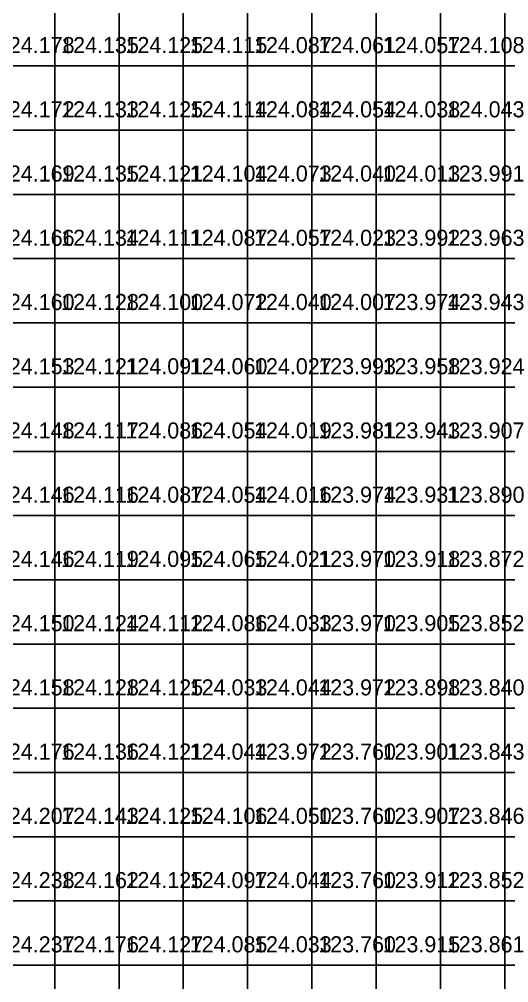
# Model space of a CAD drawing. Header units: metres. Extents: x 287857 to 287978, y 62957 to 63018.
# Drawn here: x 287940.37 to 287947.99, y 62987.56 to 63002.56 of the extents above; entities that cross this region are included whole.
import ezdxf

# ---------------------------------------------------------------- set-up
doc = ezdxf.new("R2010")
doc.units = ezdxf.units.M
for name, color, linetype, true_color in [('CIVILS-BARRIER', 7, 'Continuous', 0xf87171), ('CIVILS-INTERP', 7, 'Continuous', 0x64748b), ('CIVILS-LEVEL-TXT', 7, 'Continuous', 0x38bdf8), ('CIVILS-REAL', 7, 'Continuous', 0x38bdf8)]:
    doc.layers.add(name, color=color, linetype=linetype, true_color=true_color)

msp = doc.modelspace()

# ---------------------------------------------------------------- linework, layer by layer
at = {"layer": 'CIVILS-BARRIER'}
for points in [[(287942.925, 62991.831, 124.033), (287943.925, 62991.831, 124.033), (287943.925, 62992.831, 124.033), (287942.925, 62992.831, 124.033), (287942.925, 62991.831, 124.033)], [(287942.925, 62990.831, 124.044), (287943.925, 62990.831, 124.044), (287943.925, 62991.831, 124.044), (287942.925, 62991.831, 124.044), (287942.925, 62990.831, 124.044)], [(287943.925, 62990.831, 123.972), (287944.925, 62990.831, 123.972), (287944.925, 62991.831, 123.972), (287943.925, 62991.831, 123.972), (287943.925, 62990.831, 123.972)], [(287944.925, 62990.831, 123.76), (287945.925, 62990.831, 123.76), (287945.925, 62991.831, 123.76), (287944.925, 62991.831, 123.76), (287944.925, 62990.831, 123.76)], [(287944.925, 62989.831, 123.76), (287945.925, 62989.831, 123.76), (287945.925, 62990.831, 123.76), (287944.925, 62990.831, 123.76), (287944.925, 62989.831, 123.76)], [(287944.925, 62988.831, 123.76), (287945.925, 62988.831, 123.76), (287945.925, 62989.831, 123.76), (287944.925, 62989.831, 123.76), (287944.925, 62988.831, 123.76)]]:
    msp.add_polyline3d(points, dxfattribs=at)
at = {"layer": 'CIVILS-INTERP'}
for points in [[(287939.925, 63001.831, 124.178), (287940.925, 63001.831, 124.178), (287940.925, 63002.831, 124.178), (287939.925, 63002.831, 124.178), (287939.925, 63001.831, 124.178)], [(287940.925, 63001.831, 124.135), (287941.925, 63001.831, 124.135), (287941.925, 63002.831, 124.135), (287940.925, 63002.831, 124.135), (287940.925, 63001.831, 124.135)], [(287942.925, 63001.831, 124.115), (287943.925, 63001.831, 124.115), (287943.925, 63002.831, 124.115), (287942.925, 63002.831, 124.115), (287942.925, 63001.831, 124.115)], [(287943.925, 63001.831, 124.087), (287944.925, 63001.831, 124.087), (287944.925, 63002.831, 124.087), (287943.925, 63002.831, 124.087), (287943.925, 63001.831, 124.087)], [(287944.925, 63001.831, 124.061), (287945.925, 63001.831, 124.061), (287945.925, 63002.831, 124.061), (287944.925, 63002.831, 124.061), (287944.925, 63001.831, 124.061)], [(287945.925, 63001.831, 124.057), (287946.925, 63001.831, 124.057), (287946.925, 63002.831, 124.057), (287945.925, 63002.831, 124.057), (287945.925, 63001.831, 124.057)], [(287946.925, 63001.831, 124.108), (287947.925, 63001.831, 124.108), (287947.925, 63002.831, 124.108), (287946.925, 63002.831, 124.108), (287946.925, 63001.831, 124.108)], [(287947.925, 63001.831, 124.296), (287948.925, 63001.831, 124.296), (287948.925, 63002.831, 124.296), (287947.925, 63002.831, 124.296), (287947.925, 63001.831, 124.296)], [(287939.925, 63000.831, 124.172), (287940.925, 63000.831, 124.172), (287940.925, 63001.831, 124.172), (287939.925, 63001.831, 124.172), (287939.925, 63000.831, 124.172)], [(287940.925, 63000.831, 124.133), (287941.925, 63000.831, 124.133), (287941.925, 63001.831, 124.133), (287940.925, 63001.831, 124.133), (287940.925, 63000.831, 124.133)], [(287942.925, 63000.831, 124.114), (287943.925, 63000.831, 124.114), (287943.925, 63001.831, 124.114), (287942.925, 63001.831, 124.114), (287942.925, 63000.831, 124.114)], [(287943.925, 63000.831, 124.084), (287944.925, 63000.831, 124.084), (287944.925, 63001.831, 124.084), (287943.925, 63001.831, 124.084), (287943.925, 63000.831, 124.084)], [(287944.925, 63000.831, 124.054), (287945.925, 63000.831, 124.054), (287945.925, 63001.831, 124.054), (287944.925, 63001.831, 124.054), (287944.925, 63000.831, 124.054)], [(287945.925, 63000.831, 124.038), (287946.925, 63000.831, 124.038), (287946.925, 63001.831, 124.038), (287945.925, 63001.831, 124.038), (287945.925, 63000.831, 124.038)], [(287946.925, 63000.831, 124.043), (287947.925, 63000.831, 124.043), (287947.925, 63001.831, 124.043), (287946.925, 63001.831, 124.043), (287946.925, 63000.831, 124.043)], [(287947.925, 63000.831, 124.006), (287948.925, 63000.831, 124.006), (287948.925, 63001.831, 124.006), (287947.925, 63001.831, 124.006), (287947.925, 63000.831, 124.006)], [(287939.925, 62999.831, 124.169), (287940.925, 62999.831, 124.169), (287940.925, 63000.831, 124.169), (287939.925, 63000.831, 124.169), (287939.925, 62999.831, 124.169)], [(287940.925, 62999.831, 124.135), (287941.925, 62999.831, 124.135), (287941.925, 63000.831, 124.135), (287940.925, 63000.831, 124.135), (287940.925, 62999.831, 124.135)], [(287941.925, 62999.831, 124.121), (287942.925, 62999.831, 124.121), (287942.925, 63000.831, 124.121), (287941.925, 63000.831, 124.121), (287941.925, 62999.831, 124.121)], [(287942.925, 62999.831, 124.104), (287943.925, 62999.831, 124.104), (287943.925, 63000.831, 124.104), (287942.925, 63000.831, 124.104), (287942.925, 62999.831, 124.104)], [(287943.925, 62999.831, 124.073), (287944.925, 62999.831, 124.073), (287944.925, 63000.831, 124.073), (287943.925, 63000.831, 124.073), (287943.925, 62999.831, 124.073)], [(287944.925, 62999.831, 124.04), (287945.925, 62999.831, 124.04), (287945.925, 63000.831, 124.04), (287944.925, 63000.831, 124.04), (287944.925, 62999.831, 124.04)], [(287945.925, 62999.831, 124.013), (287946.925, 62999.831, 124.013), (287946.925, 63000.831, 124.013), (287945.925, 63000.831, 124.013), (287945.925, 62999.831, 124.013)], [(287946.925, 62999.831, 123.991), (287947.925, 62999.831, 123.991), (287947.925, 63000.831, 123.991), (287946.925, 63000.831, 123.991), (287946.925, 62999.831, 123.991)], [(287947.925, 62999.831, 123.942), (287948.925, 62999.831, 123.942), (287948.925, 63000.831, 123.942), (287947.925, 63000.831, 123.942), (287947.925, 62999.831, 123.942)], [(287939.925, 62998.831, 124.166), (287940.925, 62998.831, 124.166), (287940.925, 62999.831, 124.166), (287939.925, 62999.831, 124.166), (287939.925, 62998.831, 124.166)], [(287940.925, 62998.831, 124.134), (287941.925, 62998.831, 124.134), (287941.925, 62999.831, 124.134), (287940.925, 62999.831, 124.134), (287940.925, 62998.831, 124.134)], [(287941.925, 62998.831, 124.111), (287942.925, 62998.831, 124.111), (287942.925, 62999.831, 124.111), (287941.925, 62999.831, 124.111), (287941.925, 62998.831, 124.111)], [(287942.925, 62998.831, 124.087), (287943.925, 62998.831, 124.087), (287943.925, 62999.831, 124.087), (287942.925, 62999.831, 124.087), (287942.925, 62998.831, 124.087)], [(287943.925, 62998.831, 124.057), (287944.925, 62998.831, 124.057), (287944.925, 62999.831, 124.057), (287943.925, 62999.831, 124.057), (287943.925, 62998.831, 124.057)], [(287944.925, 62998.831, 124.023), (287945.925, 62998.831, 124.023), (287945.925, 62999.831, 124.023), (287944.925, 62999.831, 124.023), (287944.925, 62998.831, 124.023)], [(287945.925, 62998.831, 123.992), (287946.925, 62998.831, 123.992), (287946.925, 62999.831, 123.992), (287945.925, 62999.831, 123.992), (287945.925, 62998.831, 123.992)], [(287946.925, 62998.831, 123.963), (287947.925, 62998.831, 123.963), (287947.925, 62999.831, 123.963), (287946.925, 62999.831, 123.963), (287946.925, 62998.831, 123.963)], [(287947.925, 62998.831, 123.933), (287948.925, 62998.831, 123.933), (287948.925, 62999.831, 123.933), (287947.925, 62999.831, 123.933), (287947.925, 62998.831, 123.933)], [(287939.925, 62997.831, 124.16), (287940.925, 62997.831, 124.16), (287940.925, 62998.831, 124.16), (287939.925, 62998.831, 124.16), (287939.925, 62997.831, 124.16)], [(287940.925, 62997.831, 124.128), (287941.925, 62997.831, 124.128), (287941.925, 62998.831, 124.128), (287940.925, 62998.831, 124.128), (287940.925, 62997.831, 124.128)], [(287941.925, 62997.831, 124.1), (287942.925, 62997.831, 124.1), (287942.925, 62998.831, 124.1), (287941.925, 62998.831, 124.1), (287941.925, 62997.831, 124.1)], [(287942.925, 62997.831, 124.072), (287943.925, 62997.831, 124.072), (287943.925, 62998.831, 124.072), (287942.925, 62998.831, 124.072), (287942.925, 62997.831, 124.072)], [(287943.925, 62997.831, 124.04), (287944.925, 62997.831, 124.04), (287944.925, 62998.831, 124.04), (287943.925, 62998.831, 124.04), (287943.925, 62997.831, 124.04)], [(287944.925, 62997.831, 124.007), (287945.925, 62997.831, 124.007), (287945.925, 62998.831, 124.007), (287944.925, 62998.831, 124.007), (287944.925, 62997.831, 124.007)], [(287945.925, 62997.831, 123.974), (287946.925, 62997.831, 123.974), (287946.925, 62998.831, 123.974), (287945.925, 62998.831, 123.974), (287945.925, 62997.831, 123.974)], [(287946.925, 62997.831, 123.943), (287947.925, 62997.831, 123.943), (287947.925, 62998.831, 123.943), (287946.925, 62998.831, 123.943), (287946.925, 62997.831, 123.943)], [(287947.925, 62997.831, 123.913), (287948.925, 62997.831, 123.913), (287948.925, 62998.831, 123.913), (287947.925, 62998.831, 123.913), (287947.925, 62997.831, 123.913)], [(287939.925, 62996.831, 124.153), (287940.925, 62996.831, 124.153), (287940.925, 62997.831, 124.153), (287939.925, 62997.831, 124.153), (287939.925, 62996.831, 124.153)], [(287940.925, 62996.831, 124.121), (287941.925, 62996.831, 124.121), (287941.925, 62997.831, 124.121), (287940.925, 62997.831, 124.121), (287940.925, 62996.831, 124.121)], [(287941.925, 62996.831, 124.091), (287942.925, 62996.831, 124.091), (287942.925, 62997.831, 124.091), (287941.925, 62997.831, 124.091), (287941.925, 62996.831, 124.091)], [(287942.925, 62996.831, 124.06), (287943.925, 62996.831, 124.06), (287943.925, 62997.831, 124.06), (287942.925, 62997.831, 124.06), (287942.925, 62996.831, 124.06)], [(287943.925, 62996.831, 124.027), (287944.925, 62996.831, 124.027), (287944.925, 62997.831, 124.027), (287943.925, 62997.831, 124.027), (287943.925, 62996.831, 124.027)], [(287944.925, 62996.831, 123.993), (287945.925, 62996.831, 123.993), (287945.925, 62997.831, 123.993), (287944.925, 62997.831, 123.993), (287944.925, 62996.831, 123.993)], [(287945.925, 62996.831, 123.958), (287946.925, 62996.831, 123.958), (287946.925, 62997.831, 123.958), (287945.925, 62997.831, 123.958), (287945.925, 62996.831, 123.958)], [(287946.925, 62996.831, 123.924), (287947.925, 62996.831, 123.924), (287947.925, 62997.831, 123.924), (287946.925, 62997.831, 123.924), (287946.925, 62996.831, 123.924)], [(287947.925, 62996.831, 123.892), (287948.925, 62996.831, 123.892), (287948.925, 62997.831, 123.892), (287947.925, 62997.831, 123.892), (287947.925, 62996.831, 123.892)], [(287939.925, 62995.831, 124.148), (287940.925, 62995.831, 124.148), (287940.925, 62996.831, 124.148), (287939.925, 62996.831, 124.148), (287939.925, 62995.831, 124.148)], [(287940.925, 62995.831, 124.117), (287941.925, 62995.831, 124.117), (287941.925, 62996.831, 124.117), (287940.925, 62996.831, 124.117), (287940.925, 62995.831, 124.117)], [(287941.925, 62995.831, 124.086), (287942.925, 62995.831, 124.086), (287942.925, 62996.831, 124.086), (287941.925, 62996.831, 124.086), (287941.925, 62995.831, 124.086)], [(287942.925, 62995.831, 124.054), (287943.925, 62995.831, 124.054), (287943.925, 62996.831, 124.054), (287942.925, 62996.831, 124.054), (287942.925, 62995.831, 124.054)], [(287943.925, 62995.831, 124.019), (287944.925, 62995.831, 124.019), (287944.925, 62996.831, 124.019), (287943.925, 62996.831, 124.019), (287943.925, 62995.831, 124.019)], [(287944.925, 62995.831, 123.981), (287945.925, 62995.831, 123.981), (287945.925, 62996.831, 123.981), (287944.925, 62996.831, 123.981), (287944.925, 62995.831, 123.981)], [(287945.925, 62995.831, 123.943), (287946.925, 62995.831, 123.943), (287946.925, 62996.831, 123.943), (287945.925, 62996.831, 123.943), (287945.925, 62995.831, 123.943)], [(287946.925, 62995.831, 123.907), (287947.925, 62995.831, 123.907), (287947.925, 62996.831, 123.907), (287946.925, 62996.831, 123.907), (287946.925, 62995.831, 123.907)], [(287947.925, 62995.831, 123.873), (287948.925, 62995.831, 123.873), (287948.925, 62996.831, 123.873), (287947.925, 62996.831, 123.873), (287947.925, 62995.831, 123.873)], [(287939.925, 62994.831, 124.146), (287940.925, 62994.831, 124.146), (287940.925, 62995.831, 124.146), (287939.925, 62995.831, 124.146), (287939.925, 62994.831, 124.146)], [(287940.925, 62994.831, 124.116), (287941.925, 62994.831, 124.116), (287941.925, 62995.831, 124.116), (287940.925, 62995.831, 124.116), (287940.925, 62994.831, 124.116)], [(287941.925, 62994.831, 124.087), (287942.925, 62994.831, 124.087), (287942.925, 62995.831, 124.087), (287941.925, 62995.831, 124.087), (287941.925, 62994.831, 124.087)], [(287942.925, 62994.831, 124.054), (287943.925, 62994.831, 124.054), (287943.925, 62995.831, 124.054), (287942.925, 62995.831, 124.054), (287942.925, 62994.831, 124.054)], [(287943.925, 62994.831, 124.016), (287944.925, 62994.831, 124.016), (287944.925, 62995.831, 124.016), (287943.925, 62995.831, 124.016), (287943.925, 62994.831, 124.016)], [(287944.925, 62994.831, 123.974), (287945.925, 62994.831, 123.974), (287945.925, 62995.831, 123.974), (287944.925, 62995.831, 123.974), (287944.925, 62994.831, 123.974)], [(287945.925, 62994.831, 123.931), (287946.925, 62994.831, 123.931), (287946.925, 62995.831, 123.931), (287945.925, 62995.831, 123.931), (287945.925, 62994.831, 123.931)], [(287946.925, 62994.831, 123.89), (287947.925, 62994.831, 123.89), (287947.925, 62995.831, 123.89), (287946.925, 62995.831, 123.89), (287946.925, 62994.831, 123.89)], [(287947.925, 62994.831, 123.855), (287948.925, 62994.831, 123.855), (287948.925, 62995.831, 123.855), (287947.925, 62995.831, 123.855), (287947.925, 62994.831, 123.855)], [(287939.925, 62993.831, 124.146), (287940.925, 62993.831, 124.146), (287940.925, 62994.831, 124.146), (287939.925, 62994.831, 124.146), (287939.925, 62993.831, 124.146)], [(287940.925, 62993.831, 124.119), (287941.925, 62993.831, 124.119), (287941.925, 62994.831, 124.119), (287940.925, 62994.831, 124.119), (287940.925, 62993.831, 124.119)], [(287941.925, 62993.831, 124.095), (287942.925, 62993.831, 124.095), (287942.925, 62994.831, 124.095), (287941.925, 62994.831, 124.095), (287941.925, 62993.831, 124.095)], [(287942.925, 62993.831, 124.065), (287943.925, 62993.831, 124.065), (287943.925, 62994.831, 124.065), (287942.925, 62994.831, 124.065), (287942.925, 62993.831, 124.065)], [(287943.925, 62993.831, 124.021), (287944.925, 62993.831, 124.021), (287944.925, 62994.831, 124.021), (287943.925, 62994.831, 124.021), (287943.925, 62993.831, 124.021)], [(287944.925, 62993.831, 123.97), (287945.925, 62993.831, 123.97), (287945.925, 62994.831, 123.97), (287944.925, 62994.831, 123.97), (287944.925, 62993.831, 123.97)], [(287945.925, 62993.831, 123.918), (287946.925, 62993.831, 123.918), (287946.925, 62994.831, 123.918), (287945.925, 62994.831, 123.918), (287945.925, 62993.831, 123.918)], [(287946.925, 62993.831, 123.872), (287947.925, 62993.831, 123.872), (287947.925, 62994.831, 123.872), (287946.925, 62994.831, 123.872), (287946.925, 62993.831, 123.872)], [(287947.925, 62993.831, 123.838), (287948.925, 62993.831, 123.838), (287948.925, 62994.831, 123.838), (287947.925, 62994.831, 123.838), (287947.925, 62993.831, 123.838)], [(287939.925, 62992.831, 124.15), (287940.925, 62992.831, 124.15), (287940.925, 62993.831, 124.15), (287939.925, 62993.831, 124.15), (287939.925, 62992.831, 124.15)], [(287940.925, 62992.831, 124.124), (287941.925, 62992.831, 124.124), (287941.925, 62993.831, 124.124), (287940.925, 62993.831, 124.124), (287940.925, 62992.831, 124.124)], [(287941.925, 62992.831, 124.112), (287942.925, 62992.831, 124.112), (287942.925, 62993.831, 124.112), (287941.925, 62993.831, 124.112), (287941.925, 62992.831, 124.112)], [(287942.925, 62992.831, 124.086), (287943.925, 62992.831, 124.086), (287943.925, 62993.831, 124.086), (287942.925, 62993.831, 124.086), (287942.925, 62992.831, 124.086)], [(287943.925, 62992.831, 124.033), (287944.925, 62992.831, 124.033), (287944.925, 62993.831, 124.033), (287943.925, 62993.831, 124.033), (287943.925, 62992.831, 124.033)], [(287944.925, 62992.831, 123.97), (287945.925, 62992.831, 123.97), (287945.925, 62993.831, 123.97), (287944.925, 62993.831, 123.97), (287944.925, 62992.831, 123.97)], [(287945.925, 62992.831, 123.905), (287946.925, 62992.831, 123.905), (287946.925, 62993.831, 123.905), (287945.925, 62993.831, 123.905), (287945.925, 62992.831, 123.905)], [(287946.925, 62992.831, 123.852), (287947.925, 62992.831, 123.852), (287947.925, 62993.831, 123.852), (287946.925, 62993.831, 123.852), (287946.925, 62992.831, 123.852)], [(287947.925, 62992.831, 123.826), (287948.925, 62992.831, 123.826), (287948.925, 62993.831, 123.826), (287947.925, 62993.831, 123.826), (287947.925, 62992.831, 123.826)], [(287939.925, 62991.831, 124.158), (287940.925, 62991.831, 124.158), (287940.925, 62992.831, 124.158), (287939.925, 62992.831, 124.158), (287939.925, 62991.831, 124.158)], [(287940.925, 62991.831, 124.128), (287941.925, 62991.831, 124.128), (287941.925, 62992.831, 124.128), (287940.925, 62992.831, 124.128), (287940.925, 62991.831, 124.128)], [(287943.925, 62991.831, 124.044), (287944.925, 62991.831, 124.044), (287944.925, 62992.831, 124.044), (287943.925, 62992.831, 124.044), (287943.925, 62991.831, 124.044)], [(287944.925, 62991.831, 123.972), (287945.925, 62991.831, 123.972), (287945.925, 62992.831, 123.972), (287944.925, 62992.831, 123.972), (287944.925, 62991.831, 123.972)], [(287945.925, 62991.831, 123.898), (287946.925, 62991.831, 123.898), (287946.925, 62992.831, 123.898), (287945.925, 62992.831, 123.898), (287945.925, 62991.831, 123.898)], [(287946.925, 62991.831, 123.84), (287947.925, 62991.831, 123.84), (287947.925, 62992.831, 123.84), (287946.925, 62992.831, 123.84), (287946.925, 62991.831, 123.84)], [(287939.925, 62990.831, 124.176), (287940.925, 62990.831, 124.176), (287940.925, 62991.831, 124.176), (287939.925, 62991.831, 124.176), (287939.925, 62990.831, 124.176)], [(287940.925, 62990.831, 124.136), (287941.925, 62990.831, 124.136), (287941.925, 62991.831, 124.136), (287940.925, 62991.831, 124.136), (287940.925, 62990.831, 124.136)], [(287941.925, 62990.831, 124.121), (287942.925, 62990.831, 124.121), (287942.925, 62991.831, 124.121), (287941.925, 62991.831, 124.121), (287941.925, 62990.831, 124.121)], [(287945.925, 62990.831, 123.901), (287946.925, 62990.831, 123.901), (287946.925, 62991.831, 123.901), (287945.925, 62991.831, 123.901), (287945.925, 62990.831, 123.901)], [(287946.925, 62990.831, 123.843), (287947.925, 62990.831, 123.843), (287947.925, 62991.831, 123.843), (287946.925, 62991.831, 123.843), (287946.925, 62990.831, 123.843)], [(287947.925, 62990.831, 123.811), (287948.925, 62990.831, 123.811), (287948.925, 62991.831, 123.811), (287947.925, 62991.831, 123.811), (287947.925, 62990.831, 123.811)], [(287939.925, 62989.831, 124.207), (287940.925, 62989.831, 124.207), (287940.925, 62990.831, 124.207), (287939.925, 62990.831, 124.207), (287939.925, 62989.831, 124.207)], [(287940.925, 62989.831, 124.143), (287941.925, 62989.831, 124.143), (287941.925, 62990.831, 124.143), (287940.925, 62990.831, 124.143), (287940.925, 62989.831, 124.143)], [(287942.925, 62989.831, 124.106), (287943.925, 62989.831, 124.106), (287943.925, 62990.831, 124.106), (287942.925, 62990.831, 124.106), (287942.925, 62989.831, 124.106)], [(287943.925, 62989.831, 124.05), (287944.925, 62989.831, 124.05), (287944.925, 62990.831, 124.05), (287943.925, 62990.831, 124.05), (287943.925, 62989.831, 124.05)], [(287945.925, 62989.831, 123.907), (287946.925, 62989.831, 123.907), (287946.925, 62990.831, 123.907), (287945.925, 62990.831, 123.907), (287945.925, 62989.831, 123.907)], [(287946.925, 62989.831, 123.846), (287947.925, 62989.831, 123.846), (287947.925, 62990.831, 123.846), (287946.925, 62990.831, 123.846), (287946.925, 62989.831, 123.846)], [(287947.925, 62989.831, 123.793), (287948.925, 62989.831, 123.793), (287948.925, 62990.831, 123.793), (287947.925, 62990.831, 123.793), (287947.925, 62989.831, 123.793)], [(287939.925, 62988.831, 124.238), (287940.925, 62988.831, 124.238), (287940.925, 62989.831, 124.238), (287939.925, 62989.831, 124.238), (287939.925, 62988.831, 124.238)], [(287940.925, 62988.831, 124.162), (287941.925, 62988.831, 124.162), (287941.925, 62989.831, 124.162), (287940.925, 62989.831, 124.162), (287940.925, 62988.831, 124.162)], [(287941.925, 62988.831, 124.125), (287942.925, 62988.831, 124.125), (287942.925, 62989.831, 124.125), (287941.925, 62989.831, 124.125), (287941.925, 62988.831, 124.125)], [(287942.925, 62988.831, 124.097), (287943.925, 62988.831, 124.097), (287943.925, 62989.831, 124.097), (287942.925, 62989.831, 124.097), (287942.925, 62988.831, 124.097)], [(287943.925, 62988.831, 124.044), (287944.925, 62988.831, 124.044), (287944.925, 62989.831, 124.044), (287943.925, 62989.831, 124.044), (287943.925, 62988.831, 124.044)], [(287945.925, 62988.831, 123.912), (287946.925, 62988.831, 123.912), (287946.925, 62989.831, 123.912), (287945.925, 62989.831, 123.912), (287945.925, 62988.831, 123.912)], [(287946.925, 62988.831, 123.852), (287947.925, 62988.831, 123.852), (287947.925, 62989.831, 123.852), (287946.925, 62989.831, 123.852), (287946.925, 62988.831, 123.852)], [(287947.925, 62988.831, 123.797), (287948.925, 62988.831, 123.797), (287948.925, 62989.831, 123.797), (287947.925, 62989.831, 123.797), (287947.925, 62988.831, 123.797)], [(287939.925, 62987.831, 124.237), (287940.925, 62987.831, 124.237), (287940.925, 62988.831, 124.237), (287939.925, 62988.831, 124.237), (287939.925, 62987.831, 124.237)], [(287940.925, 62987.831, 124.176), (287941.925, 62987.831, 124.176), (287941.925, 62988.831, 124.176), (287940.925, 62988.831, 124.176), (287940.925, 62987.831, 124.176)], [(287941.925, 62987.831, 124.127), (287942.925, 62987.831, 124.127), (287942.925, 62988.831, 124.127), (287941.925, 62988.831, 124.127), (287941.925, 62987.831, 124.127)], [(287942.925, 62987.831, 124.085), (287943.925, 62987.831, 124.085), (287943.925, 62988.831, 124.085), (287942.925, 62988.831, 124.085), (287942.925, 62987.831, 124.085)], [(287943.925, 62987.831, 124.033), (287944.925, 62987.831, 124.033), (287944.925, 62988.831, 124.033), (287943.925, 62988.831, 124.033), (287943.925, 62987.831, 124.033)], [(287945.925, 62987.831, 123.915), (287946.925, 62987.831, 123.915), (287946.925, 62988.831, 123.915), (287945.925, 62988.831, 123.915), (287945.925, 62987.831, 123.915)], [(287946.925, 62987.831, 123.861), (287947.925, 62987.831, 123.861), (287947.925, 62988.831, 123.861), (287946.925, 62988.831, 123.861), (287946.925, 62987.831, 123.861)], [(287947.925, 62987.831, 123.816), (287948.925, 62987.831, 123.816), (287948.925, 62988.831, 123.816), (287947.925, 62988.831, 123.816), (287947.925, 62987.831, 123.816)], [(287939.925, 62986.831, 124.236), (287940.925, 62986.831, 124.236), (287940.925, 62987.831, 124.236), (287939.925, 62987.831, 124.236), (287939.925, 62986.831, 124.236)], [(287940.925, 62986.831, 124.177), (287941.925, 62986.831, 124.177), (287941.925, 62987.831, 124.177), (287940.925, 62987.831, 124.177), (287940.925, 62986.831, 124.177)], [(287941.925, 62986.831, 124.124), (287942.925, 62986.831, 124.124), (287942.925, 62987.831, 124.124), (287941.925, 62987.831, 124.124), (287941.925, 62986.831, 124.124)], [(287942.925, 62986.831, 124.075), (287943.925, 62986.831, 124.075), (287943.925, 62987.831, 124.075), (287942.925, 62987.831, 124.075), (287942.925, 62986.831, 124.075)], [(287943.925, 62986.831, 124.024), (287944.925, 62986.831, 124.024), (287944.925, 62987.831, 124.024), (287943.925, 62987.831, 124.024), (287943.925, 62986.831, 124.024)], [(287945.925, 62986.831, 123.918), (287946.925, 62986.831, 123.918), (287946.925, 62987.831, 123.918), (287945.925, 62987.831, 123.918), (287945.925, 62986.831, 123.918)], [(287946.925, 62986.831, 123.872), (287947.925, 62986.831, 123.872), (287947.925, 62987.831, 123.872), (287946.925, 62987.831, 123.872), (287946.925, 62986.831, 123.872)], [(287947.925, 62986.831, 123.837), (287948.925, 62986.831, 123.837), (287948.925, 62987.831, 123.837), (287947.925, 62987.831, 123.837), (287947.925, 62986.831, 123.837)]]:
    msp.add_polyline3d(points, dxfattribs=at)
at = {"layer": 'CIVILS-REAL'}
for points in [[(287941.925, 63001.831, 124.125), (287942.925, 63001.831, 124.125), (287942.925, 63002.831, 124.125), (287941.925, 63002.831, 124.125), (287941.925, 63001.831, 124.125)], [(287941.925, 63000.831, 124.125), (287942.925, 63000.831, 124.125), (287942.925, 63001.831, 124.125), (287941.925, 63001.831, 124.125), (287941.925, 63000.831, 124.125)], [(287941.925, 62991.831, 124.125), (287942.925, 62991.831, 124.125), (287942.925, 62992.831, 124.125), (287941.925, 62992.831, 124.125), (287941.925, 62991.831, 124.125)], [(287947.925, 62991.831, 123.825), (287948.925, 62991.831, 123.825), (287948.925, 62992.831, 123.825), (287947.925, 62992.831, 123.825), (287947.925, 62991.831, 123.825)], [(287941.925, 62989.831, 124.125), (287942.925, 62989.831, 124.125), (287942.925, 62990.831, 124.125), (287941.925, 62990.831, 124.125), (287941.925, 62989.831, 124.125)], [(287944.925, 62987.831, 123.76), (287945.925, 62987.831, 123.76), (287945.925, 62988.831, 123.76), (287944.925, 62988.831, 123.76), (287944.925, 62987.831, 123.76)], [(287944.925, 62986.831, 124.35), (287945.925, 62986.831, 124.35), (287945.925, 62987.831, 124.35), (287944.925, 62987.831, 124.35), (287944.925, 62986.831, 124.35)]]:
    msp.add_polyline3d(points, dxfattribs=at)

# ---------------------------------------------------------------- texts
at = {"layer": 'CIVILS-LEVEL-TXT'}
for s, p in [('124.178', (287940.025, 63002.031, 124.178)), ('124.135', (287941.025, 63002.031, 124.135)), ('124.125', (287942.025, 63002.031, 124.125)), ('124.115', (287943.025, 63002.031, 124.115)), ('124.087', (287944.025, 63002.031, 124.087)), ('124.061', (287945.025, 63002.031, 124.061)), ('124.057', (287946.025, 63002.031, 124.057)), ('124.108', (287947.025, 63002.031, 124.108)), ('124.172', (287940.025, 63001.031, 124.172)), ('124.133', (287941.025, 63001.031, 124.133)), ('124.125', (287942.025, 63001.031, 124.125)), ('124.114', (287943.025, 63001.031, 124.114)), ('124.084', (287944.025, 63001.031, 124.084)), ('124.054', (287945.025, 63001.031, 124.054)), ('124.038', (287946.025, 63001.031, 124.038)), ('124.043', (287947.025, 63001.031, 124.043)), ('124.169', (287940.025, 63000.031, 124.169)), ('124.135', (287941.025, 63000.031, 124.135)), ('124.121', (287942.025, 63000.031, 124.121)), ('124.104', (287943.025, 63000.031, 124.104)), ('124.073', (287944.025, 63000.031, 124.073)), ('124.040', (287945.025, 63000.031, 124.04)), ('124.013', (287946.025, 63000.031, 124.013)), ('123.991', (287947.025, 63000.031, 123.991)), ('124.166', (287940.025, 62999.031, 124.166)), ('124.134', (287941.025, 62999.031, 124.134)), ('124.111', (287942.025, 62999.031, 124.111)), ('124.087', (287943.025, 62999.031, 124.087)), ('124.057', (287944.025, 62999.031, 124.057)), ('124.023', (287945.025, 62999.031, 124.023)), ('123.992', (287946.025, 62999.031, 123.992)), ('123.963', (287947.025, 62999.031, 123.963)), ('124.160', (287940.025, 62998.031, 124.16)), ('124.128', (287941.025, 62998.031, 124.128)), ('124.100', (287942.025, 62998.031, 124.1)), ('124.072', (287943.025, 62998.031, 124.072)), ('124.040', (287944.025, 62998.031, 124.04)), ('124.007', (287945.025, 62998.031, 124.007)), ('123.974', (287946.025, 62998.031, 123.974)), ('123.943', (287947.025, 62998.031, 123.943)), ('124.153', (287940.025, 62997.031, 124.153)), ('124.121', (287941.025, 62997.031, 124.121)), ('124.091', (287942.025, 62997.031, 124.091)), ('124.060', (287943.025, 62997.031, 124.06)), ('124.027', (287944.025, 62997.031, 124.027)), ('123.993', (287945.025, 62997.031, 123.993)), ('123.958', (287946.025, 62997.031, 123.958)), ('123.924', (287947.025, 62997.031, 123.924)), ('124.148', (287940.025, 62996.031, 124.148)), ('124.117', (287941.025, 62996.031, 124.117)), ('124.086', (287942.025, 62996.031, 124.086)), ('124.054', (287943.025, 62996.031, 124.054)), ('124.019', (287944.025, 62996.031, 124.019)), ('123.981', (287945.025, 62996.031, 123.981)), ('123.943', (287946.025, 62996.031, 123.943)), ('123.907', (287947.025, 62996.031, 123.907)), ('124.146', (287940.025, 62995.031, 124.146)), ('124.116', (287941.025, 62995.031, 124.116)), ('124.087', (287942.025, 62995.031, 124.087)), ('124.054', (287943.025, 62995.031, 124.054)), ('124.016', (287944.025, 62995.031, 124.016)), ('123.974', (287945.025, 62995.031, 123.974)), ('123.931', (287946.025, 62995.031, 123.931)), ('123.890', (287947.025, 62995.031, 123.89)), ('124.146', (287940.025, 62994.031, 124.146)), ('124.119', (287941.025, 62994.031, 124.119)), ('124.095', (287942.025, 62994.031, 124.095)), ('124.065', (287943.025, 62994.031, 124.065)), ('124.021', (287944.025, 62994.031, 124.021)), ('123.970', (287945.025, 62994.031, 123.97)), ('123.918', (287946.025, 62994.031, 123.918)), ('123.872', (287947.025, 62994.031, 123.872)), ('124.150', (287940.025, 62993.031, 124.15)), ('124.124', (287941.025, 62993.031, 124.124)), ('124.112', (287942.025, 62993.031, 124.112)), ('124.086', (287943.025, 62993.031, 124.086)), ('124.033', (287944.025, 62993.031, 124.033)), ('123.970', (287945.025, 62993.031, 123.97)), ('123.905', (287946.025, 62993.031, 123.905)), ('123.852', (287947.025, 62993.031, 123.852)), ('124.158', (287940.025, 62992.031, 124.158)), ('124.128', (287941.025, 62992.031, 124.128)), ('124.125', (287942.025, 62992.031, 124.125)), ('124.033', (287943.025, 62992.031, 124.033)), ('124.044', (287944.025, 62992.031, 124.044)), ('123.972', (287945.025, 62992.031, 123.972)), ('123.898', (287946.025, 62992.031, 123.898)), ('123.840', (287947.025, 62992.031, 123.84)), ('124.176', (287940.025, 62991.031, 124.176)), ('124.136', (287941.025, 62991.031, 124.136)), ('124.121', (287942.025, 62991.031, 124.121)), ('124.044', (287943.025, 62991.031, 124.044)), ('123.972', (287944.025, 62991.031, 123.972)), ('123.760', (287945.025, 62991.031, 123.76)), ('123.901', (287946.025, 62991.031, 123.901)), ('123.843', (287947.025, 62991.031, 123.843)), ('124.207', (287940.025, 62990.031, 124.207)), ('124.143', (287941.025, 62990.031, 124.143)), ('124.125', (287942.025, 62990.031, 124.125)), ('124.106', (287943.025, 62990.031, 124.106)), ('124.050', (287944.025, 62990.031, 124.05)), ('123.760', (287945.025, 62990.031, 123.76)), ('123.907', (287946.025, 62990.031, 123.907)), ('123.846', (287947.025, 62990.031, 123.846)), ('124.238', (287940.025, 62989.031, 124.238)), ('124.162', (287941.025, 62989.031, 124.162)), ('124.125', (287942.025, 62989.031, 124.125)), ('124.097', (287943.025, 62989.031, 124.097)), ('124.044', (287944.025, 62989.031, 124.044)), ('123.760', (287945.025, 62989.031, 123.76)), ('123.912', (287946.025, 62989.031, 123.912)), ('123.852', (287947.025, 62989.031, 123.852)), ('124.237', (287940.025, 62988.031, 124.237)), ('124.176', (287941.025, 62988.031, 124.176)), ('124.127', (287942.025, 62988.031, 124.127)), ('124.085', (287943.025, 62988.031, 124.085)), ('124.033', (287944.025, 62988.031, 124.033)), ('123.760', (287945.025, 62988.031, 123.76)), ('123.915', (287946.025, 62988.031, 123.915)), ('123.861', (287947.025, 62988.031, 123.861))]:
    msp.add_text(s, height=0.25, dxfattribs=at).set_placement(p)

doc.saveas('drawing.dxf')
